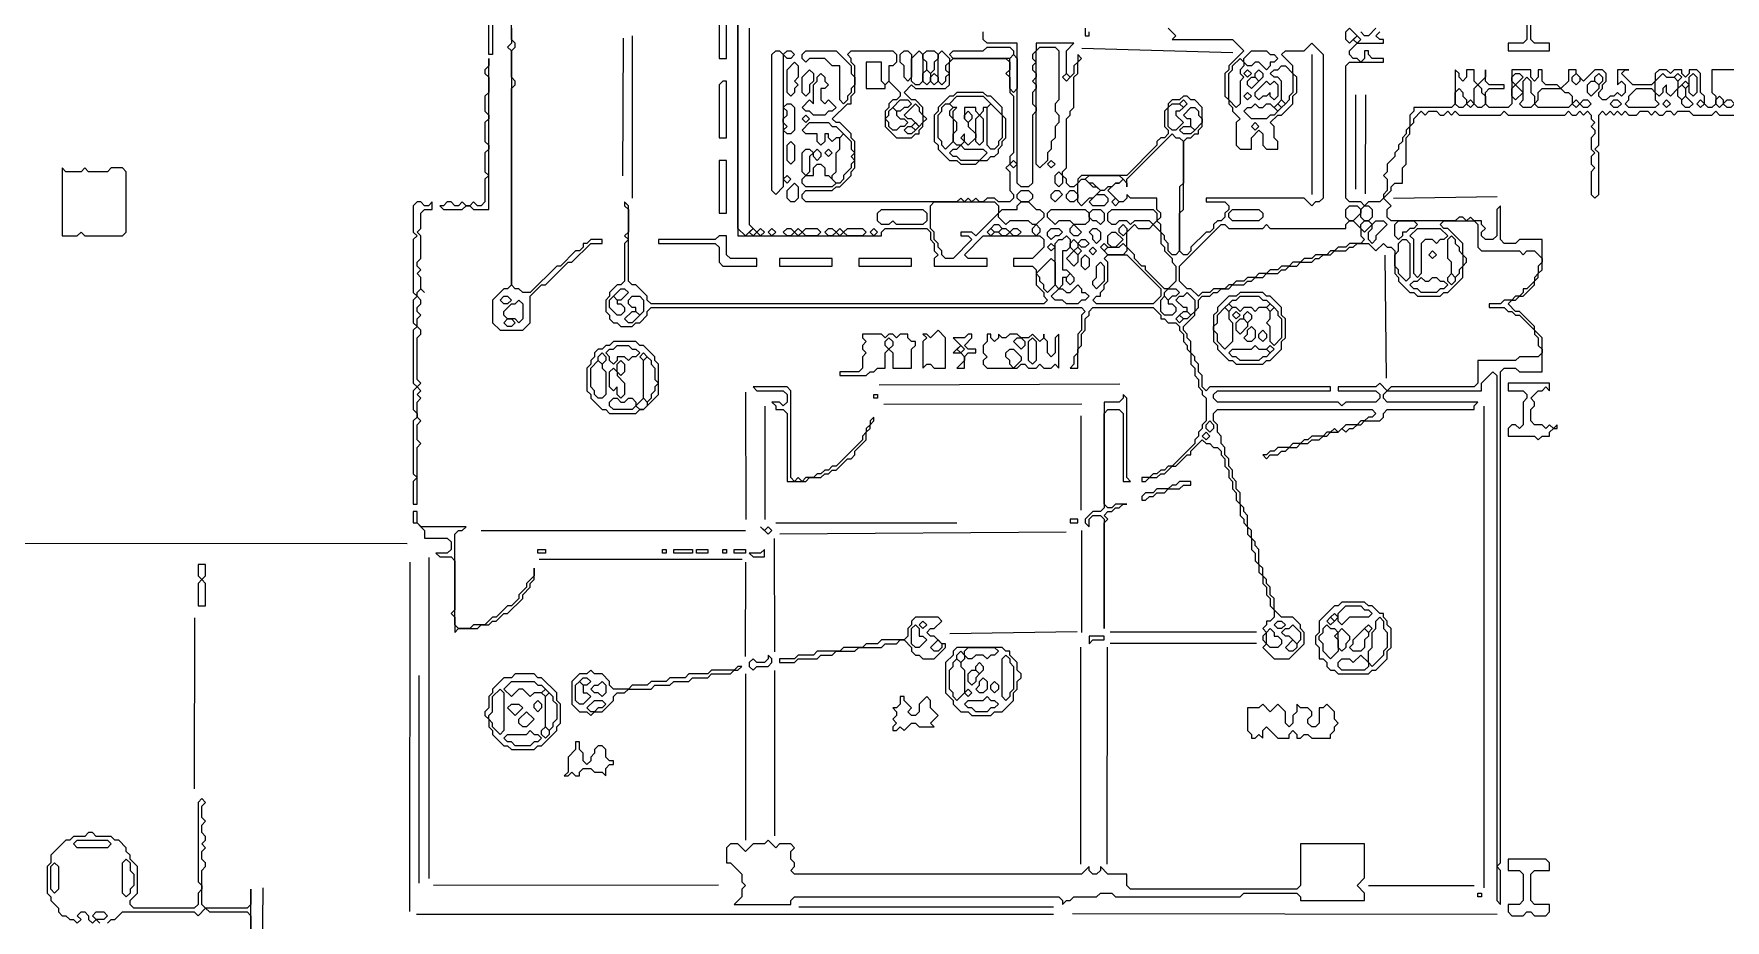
# Model space of a CAD drawing. Extents: x 10 to 1972, y 10 to 1392.
# Drawn here: x 1085.5 to 1533.5, y 497.8 to 732.5 of the extents above; entities that cross this region are included whole.
import ezdxf

# ---------------------------------------------------------------- set-up
doc = ezdxf.new("R2010")
doc.units = 0
for name, color, linetype, lineweight in [('TEXT_FALLBACK_OUTLINE', 2, 'Continuous', 0), ('TRACE_CURVE', 6, 'Continuous', 0), ('TRACE_STRAIGHT', 5, 'Continuous', 0), ('TRACE_TEXT_SYMBOL', 6, 'Continuous', 0)]:
    doc.layers.add(name, color=color, linetype=linetype, lineweight=lineweight)

msp = doc.modelspace()

# ---------------------------------------------------------------- linework, layer by layer
at = {"layer": 'TEXT_FALLBACK_OUTLINE', "color": 2}
for points in [[(1476, 741), (1476, 740), (1477, 739), (1480, 739), (1481, 738), (1481, 731), (1480, 730), (1476, 730), (1476, 728), (1487, 728), (1487, 730), (1483, 730), (1482, 731), (1482, 738), (1483, 739), (1487, 739), (1487, 741)], [(1305, 653), (1305, 652), (1306, 651), (1305, 650), (1305, 649), (1306, 648), (1305, 647), (1305, 644), (1304, 643), (1299, 643), (1299, 642), (1306, 642), (1307, 643), (1308, 643), (1309, 644), (1311, 644), (1311, 648), (1312, 649), (1313, 648), (1313, 644), (1318, 644), (1318, 649), (1319, 650), (1319, 651), (1318, 651), (1317, 652), (1317, 653), (1315, 653), (1314, 652), (1313, 653), (1312, 653), (1311, 652), (1310, 653)], [(1311, 651), (1312, 652), (1313, 651), (1313, 650), (1312, 649), (1311, 650)], [(1325, 654), (1323, 652), (1322, 653), (1321, 653), (1322, 652), (1321, 651), (1321, 644), (1322, 645), (1323, 645), (1324, 644), (1327, 644), (1327, 652)], [(1333, 653), (1332, 652), (1329, 652), (1331, 650), (1329, 648), (1331, 648), (1332, 647), (1332, 646), (1330, 644), (1332, 644), (1332, 647), (1333, 648), (1335, 648), (1335, 649), (1333, 649), (1332, 650), (1334, 652), (1334, 653)], [(1330, 649), (1331, 650), (1332, 649), (1331, 648)], [(1338, 653), (1338, 651), (1337, 650), (1337, 648), (1338, 647), (1337, 646), (1337, 645), (1338, 644), (1346, 644), (1347, 645), (1348, 645), (1349, 644), (1351, 644), (1352, 645), (1353, 644), (1355, 644), (1356, 645), (1357, 644), (1357, 653), (1356, 652), (1356, 648), (1355, 647), (1354, 648), (1354, 651), (1353, 652), (1353, 653), (1353, 652), (1352, 651), (1350, 653), (1349, 652), (1347, 652), (1346, 653), (1344, 653), (1343, 652), (1342, 652), (1341, 653), (1341, 652), (1340, 651), (1339, 652), (1339, 653)], [(1345, 651), (1346, 652), (1347, 652), (1348, 651), (1348, 650), (1347, 649)], [(1349, 651), (1350, 652), (1351, 651), (1351, 646), (1350, 645), (1349, 646)], [(1343, 648), (1344, 649), (1345, 649), (1347, 647), (1347, 646), (1345, 644), (1344, 645), (1344, 646), (1343, 647)], [(1308, 637), (1309, 637), (1309, 636), (1308, 636)], [(1229, 545), (1229, 543), (1227, 541), (1227, 537), (1226, 536), (1227, 536), (1228, 537), (1229, 536), (1230, 536), (1230, 537), (1231, 538), (1233, 538), (1234, 537), (1236, 537), (1237, 536), (1237, 538), (1238, 539), (1239, 539), (1239, 540), (1238, 540), (1237, 541), (1237, 543), (1236, 544), (1235, 544), (1234, 543), (1234, 542), (1233, 541), (1233, 540), (1232, 539), (1231, 540), (1231, 542), (1230, 543), (1230, 545)]]:
    msp.add_lwpolyline(points, close=True, dxfattribs=at)
at = {"layer": 'TRACE_CURVE', "color": 6}
for points in [[(1275, 734), (1275, 682), (1276, 681), (1274, 679), (1272, 681), (1272, 744), (1272, 679), (1310, 679), (1310, 680), (1311, 681), (1322, 681), (1323, 680), (1323, 678), (1324, 677), (1324, 675), (1325, 674), (1324, 673), (1324, 671), (1338, 671), (1338, 673), (1333, 673), (1332, 674), (1337, 679), (1352, 679), (1353, 678), (1353, 676), (1350, 673), (1345, 673), (1345, 671), (1350, 671), (1351, 670), (1351, 666), (1353, 664), (1353, 663), (1354, 662), (1353, 661), (1249, 661), (1248, 662), (1248, 663), (1245, 666), (1244, 666), (1243, 667), (1243, 687), (1242, 688), (1242, 687), (1243, 686), (1243, 680), (1242, 679), (1243, 678), (1242, 677), (1242, 667), (1241, 666), (1240, 666), (1238, 664), (1238, 663), (1237, 662), (1237, 659), (1238, 658), (1238, 657), (1239, 656), (1240, 656), (1241, 655), (1244, 655), (1245, 656)], [(1212, 734), (1212, 730), (1211, 729), (1212, 728), (1212, 666), (1211, 665), (1210, 665), (1207, 662), (1207, 656), (1209, 654), (1215, 654), (1217, 656), (1217, 663), (1220, 666), (1221, 666), (1227, 672), (1228, 672), (1233, 677), (1236, 677), (1236, 678), (1233, 678), (1232, 677), (1231, 677), (1231, 676), (1230, 675), (1229, 675), (1225, 671), (1224, 671), (1217, 664), (1215, 664), (1214, 665), (1213, 665), (1212, 666), (1212, 718), (1213, 719), (1213, 720), (1212, 721), (1212, 728), (1213, 729), (1213, 730), (1212, 731), (1212, 735)], [(1351, 719), (1351, 718), (1350, 717), (1350, 714), (1351, 713), (1351, 712), (1350, 711), (1350, 693), (1349, 692), (1347, 692), (1346, 693), (1346, 730), (1338, 730), (1337, 731), (1337, 733)], [(1364, 734), (1364, 732), (1365, 732), (1365, 733)], [(1386, 734), (1388, 732)], [(1388, 732), (1387, 731), (1403, 731), (1406, 728), (1402, 724), (1402, 723), (1401, 722), (1401, 716), (1402, 715), (1402, 714), (1403, 713), (1403, 712), (1405, 710), (1404, 709), (1404, 703), (1405, 702), (1408, 702), (1408, 705), (1410, 707), (1411, 706), (1411, 703), (1412, 702), (1415, 702), (1415, 704), (1414, 705), (1414, 708), (1413, 709), (1415, 711), (1416, 711), (1419, 714), (1419, 716), (1420, 717), (1420, 721), (1419, 722), (1419, 724), (1416, 727), (1417, 728), (1422, 728), (1424, 730), (1427, 727), (1427, 689), (1426, 688), (1425, 688), (1424, 687), (1422, 689), (1396, 689), (1396, 688), (1401, 688), (1402, 687), (1402, 686), (1401, 685), (1401, 684), (1400, 683), (1399, 683), (1398, 682), (1398, 681), (1397, 680), (1396, 680), (1392, 676), (1392, 675), (1391, 674), (1390, 674), (1389, 675), (1389, 685)], [(1476, 713), (1471, 713), (1470, 714), (1470, 717), (1471, 718), (1475, 718), (1475, 719), (1471, 719), (1470, 720), (1470, 723), (1470, 721), (1468, 719), (1467, 720), (1467, 723), (1465, 723), (1465, 721), (1464, 720), (1463, 721), (1463, 722), (1462, 723), (1462, 714), (1461, 713), (1451, 713), (1451, 712), (1450, 711), (1450, 708), (1449, 707), (1449, 706), (1448, 705), (1448, 704), (1447, 703), (1447, 702), (1446, 701), (1446, 700), (1444, 698), (1444, 696), (1443, 695), (1444, 694), (1444, 691), (1443, 690), (1443, 689), (1442, 688), (1439, 688), (1438, 687), (1437, 688), (1434, 688), (1433, 689), (1433, 724), (1434, 725), (1443, 725), (1443, 726), (1440, 726), (1439, 727), (1439, 728), (1438, 728), (1438, 726), (1437, 725), (1436, 726), (1435, 726), (1434, 727), (1434, 728), (1436, 730), (1443, 730), (1443, 731)], [(1441, 734), (1439, 732), (1438, 732), (1437, 733)], [(1443, 731), (1442, 731), (1441, 732), (1442, 733)], [(1336, 688), (1335, 689), (1334, 688), (1333, 689), (1332, 688), (1331, 689), (1330, 688), (1290, 688), (1289, 689), (1289, 690), (1290, 691), (1297, 691), (1298, 692), (1299, 692), (1302, 695), (1302, 696), (1303, 697), (1303, 704), (1302, 705), (1302, 706), (1299, 709), (1298, 709), (1297, 710), (1301, 714), (1302, 714), (1302, 716), (1303, 717), (1303, 724), (1302, 725), (1302, 726), (1301, 727)], [(1301, 727), (1302, 728), (1313, 728), (1314, 727), (1314, 725), (1313, 724), (1312, 724), (1312, 720), (1311, 719), (1310, 720), (1310, 725), (1306, 725), (1306, 718), (1311, 718), (1311, 719), (1312, 720), (1315, 717), (1315, 716), (1314, 715), (1313, 715), (1312, 714), (1312, 713), (1311, 712), (1311, 708), (1314, 705), (1318, 705), (1319, 706), (1320, 706), (1320, 707), (1321, 708), (1321, 709), (1322, 710), (1321, 711), (1321, 713), (1319, 715), (1318, 715), (1316, 717), (1318, 719), (1319, 718), (1327, 718), (1328, 719), (1328, 725), (1329, 726), (1343, 726), (1344, 725), (1344, 723), (1343, 722), (1344, 721), (1344, 717), (1345, 716), (1345, 701), (1344, 700), (1344, 698), (1343, 697), (1344, 696), (1344, 691), (1345, 690), (1345, 689), (1344, 688), (1341, 688), (1340, 689), (1338, 689), (1337, 688), (1336, 688)], [(1389, 685), (1390, 686), (1390, 704), (1391, 705), (1392, 705), (1393, 706), (1394, 706), (1394, 707), (1395, 708), (1395, 713), (1393, 715), (1392, 715), (1391, 716), (1390, 716), (1389, 715), (1387, 715), (1386, 714), (1386, 713), (1385, 712), (1385, 708), (1386, 707), (1386, 706), (1385, 705), (1384, 705), (1383, 704), (1383, 703), (1375, 695), (1363, 695), (1362, 694), (1362, 693), (1361, 692), (1360, 692), (1359, 693), (1359, 694), (1358, 695), (1358, 696), (1359, 697), (1359, 710), (1360, 711), (1360, 712), (1361, 713), (1361, 721), (1362, 722), (1362, 725), (1363, 726), (1362, 727), (1362, 725), (1361, 724), (1361, 722), (1360, 721), (1359, 722), (1359, 728), (1361, 730), (1351, 730), (1351, 728), (1350, 727), (1350, 726), (1351, 725), (1350, 724), (1350, 723), (1351, 722), (1351, 721), (1350, 720), (1351, 719)], [(1530, 723), (1530, 717), (1531, 716), (1531, 714), (1530, 713), (1529, 713), (1528, 714), (1528, 716), (1527, 717), (1527, 722), (1526, 723), (1524, 723), (1524, 722), (1523, 721), (1522, 722), (1522, 723), (1520, 723), (1519, 722), (1518, 723), (1516, 723), (1515, 722), (1515, 720), (1514, 719), (1509, 719), (1506, 722), (1507, 723), (1508, 723), (1505, 723), (1505, 719), (1506, 720), (1507, 719), (1507, 717), (1506, 716), (1505, 717), (1504, 716), (1503, 716), (1502, 715), (1501, 715), (1500, 716), (1500, 717), (1501, 718), (1501, 719), (1502, 720), (1502, 722), (1501, 723), (1499, 723), (1496, 720), (1494, 722), (1494, 723), (1492, 723), (1492, 720), (1490, 718), (1489, 719), (1486, 719), (1485, 720), (1485, 723), (1484, 723), (1484, 721), (1483, 720), (1482, 721), (1482, 723), (1477, 723), (1477, 714), (1476, 713)], [(1538, 723), (1530, 723)], [(1470, 678), (1469, 679), (1469, 680), (1470, 681), (1469, 682), (1469, 683), (1467, 683), (1466, 684), (1465, 683), (1464, 684), (1463, 684), (1462, 683), (1445, 683), (1444, 684), (1444, 686), (1445, 687), (1443, 689), (1445, 691), (1445, 692), (1446, 693), (1448, 693), (1448, 697), (1449, 698), (1449, 705), (1450, 706), (1450, 708), (1451, 709), (1451, 710), (1453, 712), (1454, 711), (1455, 712), (1457, 712), (1458, 711), (1459, 711), (1460, 712), (1461, 711), (1462, 712), (1463, 711), (1474, 711), (1475, 712), (1476, 711), (1491, 711), (1492, 712), (1493, 711), (1494, 711), (1495, 712), (1496, 711), (1497, 712), (1498, 711), (1498, 710), (1499, 709), (1498, 708), (1499, 707), (1499, 706), (1498, 705), (1498, 702), (1499, 701), (1498, 700), (1498, 698), (1499, 697), (1498, 696), (1498, 690), (1499, 689), (1500, 690)], [(1500, 690), (1500, 701), (1499, 702), (1500, 703), (1500, 711), (1501, 712), (1502, 711), (1503, 712), (1504, 711), (1505, 712), (1506, 711), (1507, 712), (1508, 711), (1510, 711), (1511, 712), (1513, 712), (1514, 711), (1515, 712), (1516, 711), (1517, 711), (1518, 712), (1519, 712), (1520, 711), (1521, 712), (1524, 712), (1525, 711), (1530, 711), (1531, 712), (1532, 711), (1542, 711)], [(1187, 688), (1186, 687), (1186, 680), (1187, 679), (1186, 678), (1186, 664), (1187, 663), (1186, 662), (1186, 656), (1187, 655), (1186, 654), (1186, 640), (1187, 639), (1186, 638), (1186, 633), (1187, 632), (1187, 631), (1186, 630), (1186, 616), (1187, 615), (1186, 614), (1186, 608), (1187, 608), (1187, 623), (1188, 624), (1187, 625), (1187, 629), (1188, 630), (1187, 631), (1187, 635), (1188, 636), (1187, 637), (1188, 638), (1187, 639), (1188, 640), (1187, 641), (1187, 652), (1188, 653), (1188, 654), (1187, 655), (1187, 657), (1188, 658), (1187, 659), (1187, 660), (1188, 661), (1188, 662), (1187, 663), (1187, 664), (1188, 665), (1189, 664), (1188, 665), (1188, 668), (1187, 669), (1188, 670), (1187, 671), (1187, 672), (1188, 673), (1188, 679), (1187, 680), (1188, 681), (1188, 685), (1189, 686), (1191, 686), (1191, 688)], [(1191, 688), (1190, 687), (1189, 687), (1188, 688), (1187, 688)], [(1423, 624), (1424, 625), (1426, 625), (1427, 626), (1428, 626), (1429, 627), (1431, 627), (1432, 628), (1433, 627), (1434, 628), (1435, 628), (1436, 629), (1437, 629), (1438, 630), (1442, 630), (1443, 631), (1443, 632), (1444, 633), (1467, 633), (1467, 634), (1468, 635), (1444, 635), (1443, 636), (1443, 637), (1444, 638), (1469, 638), (1469, 640), (1472, 643), (1473, 642), (1473, 503), (1474, 502), (1474, 511), (1473, 512), (1474, 513), (1474, 643), (1475, 644), (1478, 644), (1479, 643), (1485, 643), (1485, 652), (1483, 654), (1483, 655), (1479, 659), (1478, 659), (1476, 661), (1477, 662), (1478, 662), (1479, 663), (1480, 663), (1483, 666), (1483, 667), (1484, 668), (1484, 669), (1485, 670), (1485, 678), (1479, 678), (1478, 677), (1475, 677), (1474, 678), (1474, 687), (1473, 686), (1473, 679), (1472, 678), (1470, 678)], [(1458, 682), (1459, 683), (1467, 683), (1468, 682), (1468, 676), (1469, 675), (1479, 675), (1480, 674), (1481, 675), (1483, 675), (1485, 673), (1485, 672), (1484, 671), (1484, 669), (1483, 668), (1483, 667), (1481, 665), (1480, 665), (1480, 664), (1479, 663), (1478, 663), (1477, 662), (1475, 662), (1474, 661), (1471, 661), (1471, 660), (1475, 660), (1476, 659), (1477, 659), (1478, 658), (1479, 658), (1483, 654), (1483, 653), (1484, 652), (1484, 650), (1485, 649), (1485, 648), (1484, 647), (1479, 647), (1478, 646), (1468, 646), (1468, 640), (1467, 639), (1445, 639), (1444, 638), (1442, 640), (1441, 639), (1431, 639), (1431, 638), (1441, 638), (1442, 637), (1442, 636), (1441, 635), (1433, 635), (1432, 634), (1431, 635), (1399, 635), (1398, 636), (1398, 637), (1399, 638), (1429, 638), (1429, 639), (1397, 639), (1396, 638)], [(1465, 672), (1465, 673), (1464, 674), (1464, 677), (1460, 681), (1459, 681), (1458, 682)], [(1396, 638), (1395, 639), (1395, 642), (1394, 643), (1394, 645), (1393, 646), (1393, 647), (1392, 648), (1392, 651), (1391, 652), (1391, 653), (1390, 654), (1390, 655), (1393, 658), (1393, 659), (1394, 660), (1394, 662), (1395, 663), (1397, 663), (1398, 664), (1399, 664), (1400, 665), (1402, 665), (1403, 666), (1406, 666), (1407, 667), (1408, 667), (1409, 668), (1411, 668), (1412, 669), (1415, 669), (1416, 670), (1417, 670), (1418, 671), (1420, 671), (1421, 672), (1424, 672), (1425, 673), (1426, 673), (1427, 674), (1429, 674), (1430, 675), (1433, 675), (1434, 676), (1435, 676), (1436, 677), (1439, 677), (1441, 675), (1443, 677), (1444, 676), (1445, 676), (1446, 675), (1446, 669), (1447, 668), (1447, 667), (1450, 664), (1451, 664), (1452, 663), (1458, 663), (1459, 664), (1460, 664), (1464, 668), (1464, 671), (1465, 672)], [(1245, 656), (1246, 656), (1248, 658), (1248, 659), (1249, 660), (1363, 660), (1364, 659), (1363, 658), (1363, 654), (1362, 653), (1362, 648), (1361, 647), (1361, 645), (1360, 644), (1362, 644), (1362, 649), (1363, 650), (1363, 653), (1364, 654), (1364, 657), (1365, 658), (1365, 659), (1366, 660), (1382, 660), (1384, 658), (1384, 657), (1385, 657), (1386, 656), (1388, 656), (1389, 655), (1389, 654), (1390, 653), (1390, 651), (1391, 650), (1391, 649), (1392, 648), (1392, 645), (1393, 644), (1393, 642), (1394, 641), (1394, 639), (1395, 638), (1395, 637), (1396, 636), (1396, 630), (1395, 629), (1395, 628), (1394, 627), (1394, 626), (1393, 625), (1393, 624), (1387, 618), (1386, 618), (1385, 617), (1384, 617), (1383, 616), (1382, 616), (1381, 615), (1379, 615), (1379, 614), (1380, 614), (1381, 615), (1383, 615), (1384, 616)], [(1412, 587), (1412, 588), (1411, 589), (1411, 591), (1410, 592), (1410, 596), (1409, 597), (1409, 598), (1408, 599), (1408, 601), (1407, 602), (1407, 605), (1406, 606), (1406, 607), (1405, 608), (1405, 611), (1404, 612), (1404, 614), (1403, 615), (1403, 617), (1402, 618), (1402, 620), (1401, 621), (1401, 623), (1400, 624), (1400, 626), (1399, 627), (1399, 629), (1398, 630), (1398, 632), (1399, 633), (1440, 633), (1441, 632), (1440, 631), (1439, 631), (1438, 630), (1437, 630), (1436, 629), (1433, 629), (1431, 627), (1430, 628), (1429, 627), (1428, 627), (1427, 626), (1424, 626), (1423, 625), (1422, 625), (1421, 624), (1419, 624), (1418, 623), (1415, 623), (1414, 622), (1413, 622), (1412, 621), (1411, 621), (1412, 620), (1413, 621), (1415, 621), (1416, 622), (1417, 622), (1418, 623), (1420, 623), (1421, 624), (1423, 624)], [(1384, 616), (1385, 616), (1387, 618), (1388, 618), (1391, 621), (1392, 621), (1392, 622), (1395, 625), (1396, 624), (1397, 624), (1398, 623), (1399, 623), (1400, 622), (1400, 621), (1401, 620), (1401, 618), (1402, 617), (1402, 615), (1403, 614), (1403, 612), (1404, 611), (1404, 609), (1405, 608), (1405, 605), (1406, 604), (1406, 603), (1407, 602), (1407, 600), (1408, 599), (1408, 596), (1409, 595), (1409, 593), (1410, 592), (1410, 590), (1411, 589), (1411, 587), (1412, 586), (1412, 584), (1413, 583), (1413, 581), (1414, 580), (1414, 578), (1413, 577), (1412, 577), (1412, 576), (1411, 575), (1412, 574), (1411, 573), (1411, 572), (1412, 571), (1411, 570), (1414, 567), (1418, 567), (1422, 571), (1422, 574), (1421, 575), (1421, 576), (1419, 578), (1416, 578), (1414, 580), (1414, 583), (1413, 584), (1413, 586), (1412, 587)]]:
    msp.add_lwpolyline(points, dxfattribs=at)
for points in [[(1433, 733), (1434, 734), (1436, 732), (1434, 730), (1433, 731)], [(1435, 731), (1436, 732), (1437, 731), (1436, 730)], [(1281, 727), (1282, 728), (1283, 728), (1284, 727), (1284, 692), (1282, 690), (1281, 691)], [(1284, 727), (1285, 728), (1286, 728), (1287, 727), (1286, 726), (1285, 726)], [(1289, 727), (1290, 728), (1298, 728), (1302, 724), (1302, 722), (1303, 721), (1303, 719), (1302, 718), (1302, 717), (1301, 716), (1301, 715), (1300, 714), (1299, 715), (1299, 724), (1297, 724), (1295, 726), (1291, 726), (1290, 725), (1289, 726)], [(1315, 727), (1316, 728), (1317, 728), (1318, 727), (1318, 721), (1317, 720), (1316, 721), (1316, 724), (1315, 725)], [(1320, 728), (1321, 727), (1321, 720), (1320, 719), (1319, 719), (1318, 720), (1318, 726)], [(1321, 727), (1322, 728), (1324, 728), (1325, 727), (1325, 726), (1324, 725), (1324, 723), (1323, 722), (1322, 723), (1322, 725), (1321, 726)], [(1325, 727), (1326, 728), (1328, 726), (1328, 725), (1327, 724), (1327, 723), (1328, 722), (1327, 721), (1327, 720), (1326, 719), (1325, 720)], [(1337, 728), (1338, 729), (1344, 729), (1345, 728), (1345, 727), (1344, 726), (1329, 726), (1328, 727), (1329, 728)], [(1344, 726), (1345, 727), (1346, 726), (1346, 718), (1345, 717), (1344, 718)], [(1351, 728), (1352, 729), (1356, 729), (1357, 728), (1357, 715), (1356, 714), (1356, 712), (1357, 711), (1357, 709), (1356, 708), (1356, 705), (1355, 704), (1355, 702), (1354, 701), (1354, 699), (1352, 697), (1351, 698)], [(1405, 726), (1406, 725), (1406, 724), (1405, 723), (1405, 722), (1406, 721), (1405, 720), (1405, 714), (1404, 713), (1402, 715), (1402, 722), (1403, 723), (1403, 724)], [(1408, 728), (1412, 728), (1413, 727), (1414, 727), (1415, 726), (1414, 725), (1413, 725), (1413, 724), (1412, 723), (1410, 725), (1409, 725), (1408, 724), (1407, 724), (1406, 725), (1406, 726)], [(1287, 725), (1288, 724), (1288, 721), (1287, 720), (1288, 719), (1287, 718), (1287, 717), (1286, 716), (1285, 717), (1285, 723)], [(1291, 723), (1292, 722), (1292, 720), (1291, 719), (1291, 717), (1290, 716), (1289, 717), (1289, 721)], [(1293, 721), (1294, 722), (1295, 721), (1295, 720), (1296, 719), (1295, 718), (1294, 718), (1294, 715), (1295, 714), (1296, 715), (1298, 713), (1297, 712), (1296, 712), (1295, 711), (1292, 711), (1291, 712), (1290, 712), (1289, 713), (1291, 715), (1292, 714), (1292, 719), (1293, 720)], [(1321, 722), (1322, 723), (1323, 722), (1323, 720), (1322, 719), (1321, 720)], [(1323, 721), (1324, 722), (1325, 721), (1325, 720), (1324, 719), (1323, 720)], [(1358, 721), (1359, 722), (1360, 721), (1359, 720)], [(1406, 722), (1407, 723), (1408, 722), (1407, 721)], [(1409, 722), (1410, 723), (1411, 722), (1411, 721), (1410, 720), (1409, 721)], [(1415, 723), (1416, 724), (1417, 724), (1419, 722), (1419, 717), (1418, 716), (1418, 715), (1417, 714), (1416, 715), (1416, 720), (1415, 721), (1414, 721), (1413, 722), (1414, 723)], [(1477, 721), (1478, 722), (1479, 722), (1480, 721), (1478, 719), (1477, 720)], [(1493, 721), (1494, 722), (1495, 721), (1495, 720), (1494, 719), (1493, 720)], [(1499, 721), (1500, 722), (1501, 721), (1501, 720), (1500, 719), (1499, 720)], [(1517, 722), (1518, 721), (1520, 721), (1521, 720), (1521, 718), (1519, 716), (1518, 717), (1518, 719), (1517, 718), (1517, 717), (1516, 716), (1515, 717), (1515, 720)], [(1520, 721), (1521, 722), (1522, 721), (1521, 720)], [(1524, 721), (1525, 722), (1526, 721), (1526, 717), (1525, 716), (1524, 717)], [(1406, 716), (1407, 717), (1408, 716), (1407, 715)], [(1407, 720), (1408, 721), (1409, 721), (1410, 720), (1408, 718), (1407, 719)], [(1412, 720), (1413, 719), (1414, 720), (1415, 719), (1415, 716), (1414, 715), (1413, 716), (1413, 717), (1412, 716), (1411, 716), (1410, 715), (1409, 716), (1409, 717)], [(1462, 717), (1463, 718), (1464, 717), (1464, 716), (1465, 715), (1465, 714), (1464, 713), (1463, 713), (1462, 714)], [(1467, 718), (1468, 719), (1469, 718), (1469, 717), (1470, 716), (1470, 714), (1469, 713), (1468, 713), (1467, 714)], [(1477, 718), (1478, 719), (1480, 717), (1478, 715), (1477, 716)], [(1480, 720), (1481, 721), (1482, 720), (1482, 717), (1483, 716), (1483, 714), (1482, 713), (1480, 713), (1479, 714), (1480, 715)], [(1484, 717), (1485, 718), (1490, 718), (1491, 717), (1492, 717), (1493, 716), (1493, 714), (1492, 713), (1484, 713), (1483, 714), (1484, 715)], [(1497, 719), (1498, 720), (1499, 720), (1500, 719), (1500, 718), (1498, 716), (1497, 717)], [(1510, 718), (1514, 718), (1515, 717), (1515, 715), (1516, 714), (1515, 713), (1508, 713), (1507, 714), (1508, 715), (1508, 716)], [(1521, 718), (1522, 719), (1523, 718), (1523, 716), (1522, 715), (1521, 716)], [(1522, 719), (1523, 720), (1524, 719), (1523, 718)], [(1284, 713), (1285, 714), (1286, 714), (1287, 713), (1287, 707), (1286, 706), (1285, 706), (1284, 707), (1285, 708), (1284, 709), (1284, 710), (1285, 711), (1285, 712)], [(1312, 712), (1313, 713), (1314, 712), (1314, 711), (1315, 710), (1316, 710), (1317, 709), (1316, 708), (1315, 708), (1314, 707), (1313, 707), (1312, 708), (1312, 709), (1311, 710), (1312, 711)], [(1315, 715), (1317, 715), (1318, 714), (1317, 713), (1316, 713), (1315, 712), (1314, 712), (1313, 713)], [(1319, 714), (1320, 713), (1320, 712), (1321, 711), (1321, 709), (1320, 708), (1318, 710), (1317, 710), (1316, 711)], [(1386, 713), (1387, 714), (1389, 714), (1390, 713), (1389, 712), (1388, 712), (1388, 711), (1390, 709), (1388, 707), (1387, 707), (1386, 708)], [(1389, 714), (1390, 715), (1391, 714), (1390, 713)], [(1392, 713), (1393, 713), (1394, 712), (1394, 711), (1395, 710), (1395, 709), (1393, 707), (1392, 708), (1392, 710), (1391, 710), (1390, 711)], [(1408, 713), (1409, 714), (1410, 713), (1411, 713), (1412, 714), (1413, 714), (1415, 712), (1414, 711), (1413, 711), (1412, 710), (1408, 710), (1406, 712), (1407, 713)], [(1414, 713), (1415, 714), (1416, 713), (1415, 712)], [(1415, 714), (1416, 715), (1417, 714), (1416, 713)], [(1465, 714), (1466, 715), (1467, 714), (1466, 713)], [(1493, 714), (1494, 715), (1495, 714), (1494, 713)], [(1495, 714), (1496, 715), (1497, 715), (1498, 714), (1497, 713), (1496, 713)], [(1503, 714), (1504, 715), (1505, 715), (1506, 714), (1505, 713), (1504, 713)], [(1517, 714), (1518, 715), (1519, 714), (1518, 713)], [(1522, 715), (1523, 716), (1525, 714), (1524, 713), (1523, 713), (1522, 714)], [(1526, 714), (1527, 715), (1528, 714), (1527, 713)], [(1531, 715), (1532, 716), (1533, 715), (1533, 714), (1532, 713), (1531, 714)], [(1533, 714), (1534, 715), (1535, 715), (1536, 714), (1535, 713), (1534, 713)], [(1289, 710), (1290, 711), (1291, 710), (1290, 709)], [(1291, 709), (1296, 709), (1297, 708), (1298, 708), (1300, 706), (1299, 705), (1298, 705), (1297, 704), (1296, 705), (1296, 706), (1295, 706), (1295, 704), (1294, 703), (1293, 704), (1293, 706), (1290, 706), (1289, 707)], [(1316, 707), (1317, 708), (1318, 708), (1319, 707), (1318, 706), (1317, 706)], [(1318, 708), (1319, 709), (1320, 708), (1319, 707)], [(1389, 707), (1390, 708), (1392, 708), (1393, 707), (1392, 706), (1390, 706)], [(1408, 708), (1409, 709), (1410, 708), (1409, 707)], [(1285, 703), (1286, 704), (1287, 703), (1287, 699), (1286, 698), (1285, 699)], [(1299, 705), (1300, 706), (1302, 704), (1302, 702), (1303, 701), (1302, 700), (1303, 699), (1302, 698), (1302, 697), (1300, 695), (1300, 694), (1299, 693), (1298, 693), (1297, 694), (1297, 695), (1298, 696), (1298, 701), (1299, 702)], [(1387, 706), (1388, 705), (1389, 705), (1390, 704), (1390, 693), (1389, 692), (1389, 675), (1388, 674), (1387, 674), (1386, 675), (1386, 677), (1385, 678), (1385, 679), (1384, 680), (1384, 682), (1383, 683), (1384, 684), (1384, 685), (1383, 686), (1383, 689), (1376, 689), (1375, 690), (1375, 689), (1374, 688), (1373, 688), (1370, 691), (1372, 693), (1373, 693), (1374, 694), (1375, 693), (1375, 692), (1375, 694)], [(1289, 701), (1290, 702), (1291, 702), (1292, 701), (1291, 700), (1291, 696), (1290, 695), (1289, 696)], [(1292, 701), (1293, 702), (1294, 701), (1294, 700), (1293, 699), (1292, 700)], [(1295, 701), (1296, 702), (1297, 701), (1296, 700)], [(1344, 698), (1345, 699), (1346, 698), (1345, 697)], [(1354, 698), (1355, 699), (1356, 698), (1355, 697)], [(1284, 694), (1285, 695), (1286, 694), (1285, 693)], [(1292, 697), (1293, 698), (1294, 698), (1295, 697), (1295, 695), (1296, 695), (1298, 693), (1297, 692), (1290, 692), (1289, 693), (1289, 694), (1290, 695), (1292, 695)], [(1356, 695), (1357, 696), (1358, 695), (1358, 693), (1357, 692), (1356, 693)], [(1364, 694), (1365, 695), (1373, 695), (1374, 694), (1373, 693), (1372, 693), (1371, 692), (1370, 692), (1369, 691), (1368, 691), (1366, 693), (1365, 693)], [(1287, 693), (1288, 692), (1288, 689), (1287, 688), (1286, 688), (1285, 689), (1285, 691)], [(1346, 690), (1347, 691), (1349, 691), (1350, 690), (1350, 689), (1349, 688), (1347, 688), (1346, 689)], [(1355, 690), (1356, 691), (1357, 691), (1358, 690), (1356, 688), (1355, 689)], [(1359, 690), (1360, 691), (1361, 691), (1362, 690), (1362, 689), (1361, 688), (1360, 688), (1359, 689)], [(1362, 693), (1363, 694), (1364, 694), (1366, 692), (1367, 692), (1368, 691), (1366, 689), (1365, 689), (1363, 687), (1362, 688)], [(1367, 690), (1369, 690), (1370, 689), (1370, 688), (1369, 687), (1366, 687), (1365, 688)], [(1309, 685), (1310, 686), (1321, 686), (1322, 685), (1322, 683), (1321, 682), (1314, 682), (1313, 683), (1312, 682), (1310, 682), (1309, 683)], [(1323, 687), (1324, 688), (1340, 688), (1341, 687), (1341, 685), (1335, 679), (1334, 680), (1331, 680), (1331, 679), (1333, 679), (1334, 678), (1329, 673), (1327, 673), (1326, 674), (1326, 675), (1325, 676), (1325, 677), (1324, 678), (1324, 680), (1323, 681)], [(1346, 687), (1347, 688), (1349, 688), (1351, 686), (1352, 686), (1353, 685), (1353, 684), (1351, 682), (1350, 682), (1349, 683), (1344, 683), (1343, 682), (1341, 684), (1341, 685), (1342, 686), (1346, 686)], [(1354, 685), (1355, 686), (1364, 686), (1365, 685), (1365, 683), (1364, 682), (1361, 682), (1360, 683), (1357, 683), (1356, 682), (1354, 684)], [(1365, 685), (1366, 686), (1368, 686), (1369, 685), (1369, 683), (1368, 682), (1367, 683), (1366, 683), (1365, 684)], [(1370, 685), (1371, 686), (1382, 686), (1383, 685), (1383, 683), (1382, 682), (1381, 683), (1377, 683), (1376, 682), (1375, 683), (1373, 683), (1372, 682), (1371, 682), (1370, 683)], [(1371, 688), (1372, 689), (1373, 688), (1372, 687)], [(1402, 685), (1403, 686), (1410, 686), (1411, 685), (1411, 684), (1410, 683), (1403, 683), (1402, 684)], [(1433, 686), (1434, 687), (1436, 687), (1437, 686), (1437, 685), (1435, 683), (1434, 683), (1433, 684)], [(1437, 686), (1438, 687), (1439, 687), (1440, 686), (1440, 684), (1439, 683), (1438, 683), (1437, 684)], [(1275, 680), (1276, 681), (1277, 680), (1276, 679)], [(1277, 680), (1278, 681), (1279, 680), (1278, 679)], [(1280, 680), (1281, 681), (1282, 680), (1281, 679)], [(1284, 680), (1285, 681), (1286, 681), (1287, 680), (1286, 679), (1285, 679)], [(1287, 680), (1288, 681), (1289, 680), (1288, 679)], [(1289, 680), (1290, 681), (1293, 681), (1294, 680), (1293, 679), (1290, 679)], [(1295, 680), (1296, 681), (1297, 681), (1298, 680), (1297, 679), (1296, 679)], [(1298, 680), (1299, 681), (1300, 680), (1299, 679)], [(1300, 680), (1301, 681), (1305, 681), (1306, 680), (1305, 679), (1301, 679)], [(1307, 680), (1308, 681), (1309, 680), (1308, 679)], [(1338, 680), (1339, 681), (1340, 680), (1339, 679)], [(1339, 681), (1340, 682), (1341, 682), (1342, 681), (1341, 680), (1340, 680)], [(1341, 680), (1342, 681), (1343, 681), (1344, 680), (1343, 679), (1342, 679)], [(1344, 680), (1345, 681), (1346, 681), (1347, 680), (1346, 679), (1345, 679)], [(1350, 681), (1351, 682), (1352, 681), (1352, 680), (1351, 679), (1350, 680)], [(1354, 680), (1355, 681), (1357, 681), (1358, 680), (1357, 679), (1356, 679), (1355, 678), (1354, 679)], [(1360, 681), (1361, 682), (1363, 680), (1362, 679), (1361, 679), (1360, 680)], [(1365, 680), (1366, 681), (1367, 681), (1368, 680), (1368, 678), (1367, 677), (1366, 678), (1366, 679)], [(1373, 681), (1374, 682), (1375, 681), (1375, 680), (1374, 679), (1373, 680)], [(1377, 682), (1378, 681), (1381, 681), (1382, 682), (1384, 680), (1384, 677), (1385, 676), (1385, 675), (1387, 673), (1387, 672), (1388, 671), (1388, 667), (1386, 665), (1385, 665), (1380, 670), (1380, 671), (1379, 671), (1377, 673), (1377, 674), (1375, 676), (1375, 680)], [(1433, 682), (1434, 683), (1435, 683), (1437, 681), (1437, 679), (1438, 678), (1437, 677), (1434, 677), (1433, 676), (1431, 676), (1430, 675), (1429, 675), (1428, 674), (1425, 674), (1424, 673), (1422, 673), (1421, 672), (1419, 672), (1418, 671), (1416, 671), (1415, 670), (1413, 670), (1412, 669), (1410, 669), (1409, 668), (1407, 668), (1406, 667), (1404, 667), (1403, 666), (1402, 666), (1401, 665), (1398, 665), (1397, 664), (1395, 664), (1394, 663), (1392, 665), (1391, 665), (1389, 667), (1389, 671), (1400, 682), (1401, 682), (1402, 681), (1411, 681), (1412, 682), (1413, 681), (1433, 681)], [(1437, 682), (1438, 683), (1439, 683), (1440, 682), (1438, 680), (1437, 681)], [(1440, 682), (1441, 683), (1443, 683), (1444, 682), (1441, 679), (1441, 678), (1440, 677), (1439, 678), (1439, 680), (1440, 681)], [(1446, 682), (1447, 683), (1451, 683), (1452, 682), (1451, 681), (1450, 681), (1449, 680), (1448, 680), (1448, 679), (1447, 678), (1446, 679)], [(1452, 681), (1458, 681), (1460, 679), (1459, 678), (1458, 678), (1457, 677), (1456, 678), (1454, 678), (1453, 677), (1453, 669), (1452, 668), (1451, 669), (1451, 678), (1450, 679)], [(1354, 676), (1355, 677), (1356, 676), (1355, 675)], [(1358, 678), (1359, 679), (1360, 678), (1360, 676), (1359, 675), (1358, 675), (1358, 670), (1359, 670), (1360, 669), (1359, 668), (1358, 668), (1358, 666), (1357, 665), (1356, 666), (1356, 677), (1357, 678)], [(1360, 677), (1361, 678), (1362, 677), (1362, 676), (1361, 675), (1360, 676)], [(1362, 677), (1363, 678), (1364, 678), (1365, 677), (1364, 676), (1363, 676)], [(1368, 676), (1369, 677), (1370, 676), (1369, 675)], [(1373, 676), (1374, 677), (1375, 676), (1375, 675), (1374, 674), (1370, 674), (1369, 675), (1370, 676)], [(1370, 679), (1371, 680), (1372, 680), (1374, 678), (1372, 676), (1371, 676), (1370, 677)], [(1447, 677), (1448, 678), (1449, 678), (1450, 677), (1450, 668), (1449, 667), (1447, 669), (1447, 670), (1446, 671), (1446, 674), (1447, 675)], [(1460, 678), (1461, 679), (1462, 678), (1462, 677), (1463, 676), (1463, 675), (1464, 674), (1464, 671), (1463, 670), (1463, 669), (1462, 668), (1461, 669), (1461, 672), (1460, 673)], [(1355, 673), (1356, 672), (1356, 666), (1354, 664), (1353, 665), (1353, 666), (1352, 667), (1352, 668), (1351, 669)], [(1361, 675), (1362, 674), (1362, 672), (1361, 671), (1359, 673)], [(1361, 675), (1362, 676), (1363, 675), (1362, 674)], [(1363, 673), (1364, 674), (1365, 673), (1365, 671), (1364, 670), (1363, 671)], [(1365, 675), (1366, 676), (1367, 675), (1366, 674)], [(1369, 673), (1370, 674), (1375, 674), (1384, 665), (1384, 663), (1382, 661), (1367, 661), (1366, 662), (1367, 663), (1368, 663), (1368, 664), (1369, 665), (1369, 666), (1370, 667), (1370, 672)], [(1455, 674), (1456, 675), (1457, 674), (1456, 673)], [(1359, 668), (1360, 669), (1361, 668), (1361, 667), (1360, 666), (1359, 667)], [(1367, 671), (1368, 672), (1369, 671), (1369, 667), (1367, 665), (1366, 666), (1366, 667), (1367, 668)], [(1452, 667), (1453, 668), (1454, 667), (1455, 667), (1456, 668), (1457, 668), (1458, 667), (1459, 667), (1460, 666), (1459, 665), (1458, 665), (1457, 664), (1453, 664), (1452, 665), (1451, 665), (1450, 666), (1451, 667)], [(1460, 668), (1461, 669), (1462, 668), (1462, 667), (1461, 666), (1460, 667)], [(1241, 665), (1242, 665), (1243, 664), (1241, 662), (1240, 662), (1239, 663)], [(1362, 666), (1363, 665), (1363, 664), (1364, 664), (1365, 663), (1364, 662), (1363, 662), (1362, 661), (1359, 661), (1358, 662), (1356, 662), (1355, 663), (1357, 665), (1358, 665), (1359, 664), (1360, 664)], [(1385, 664), (1386, 665), (1388, 665), (1389, 664), (1388, 663), (1387, 663), (1386, 662), (1385, 663)], [(1390, 663), (1391, 664), (1393, 662), (1393, 659), (1392, 658), (1391, 659), (1391, 660), (1390, 660), (1388, 662), (1389, 663)], [(1209, 662), (1210, 663), (1211, 663), (1212, 662), (1211, 661), (1210, 661)], [(1213, 661), (1214, 662), (1215, 661), (1215, 657), (1214, 656), (1213, 657), (1211, 657), (1210, 658), (1210, 659), (1212, 661)], [(1238, 662), (1239, 663), (1240, 662), (1240, 661), (1241, 661), (1242, 660), (1242, 659), (1241, 658), (1240, 658), (1238, 660)], [(1244, 659), (1245, 659), (1246, 658), (1244, 656), (1243, 656), (1242, 657)], [(1243, 662), (1244, 663), (1246, 663), (1247, 662), (1247, 659), (1246, 658), (1245, 659), (1245, 660), (1244, 660), (1243, 661)], [(1384, 662), (1385, 663), (1386, 662), (1386, 661), (1387, 661), (1388, 660), (1388, 659), (1387, 658), (1385, 658), (1384, 659)], [(1389, 658), (1390, 659), (1391, 659), (1392, 658), (1391, 657), (1390, 657)], [(1210, 656), (1211, 657), (1212, 657), (1213, 656), (1212, 655), (1211, 655)], [(1388, 657), (1389, 658), (1390, 657), (1389, 656)], [(1396, 629), (1397, 630), (1398, 629), (1398, 628), (1397, 627), (1396, 628)], [(1395, 626), (1396, 627), (1397, 626), (1396, 625)], [(1412, 574), (1413, 575), (1414, 574), (1414, 573), (1415, 573), (1416, 572), (1416, 571), (1415, 570), (1413, 570), (1412, 571)], [(1414, 576), (1415, 577), (1416, 577), (1417, 576), (1416, 575), (1415, 575)], [(1418, 575), (1419, 576), (1421, 574), (1421, 572), (1420, 571), (1418, 573), (1417, 573), (1416, 574), (1417, 575)], [(1419, 572), (1420, 571), (1420, 570), (1419, 569), (1418, 569), (1417, 570)]]:
    msp.add_lwpolyline(points, close=True, dxfattribs=at)
at = {"layer": 'TRACE_STRAIGHT', "color": 5}
for p, q in [((1241.5, 694.86), (1241.65, 731.38)), ((1244, 732), (1244, 689)), ((1363.12, 728.68), (1403.12, 727.56)), ((1424, 727), (1424, 690)), ((1435.62, 716.38), (1435.62, 691.38)), ((1438.26, 690.12), (1438.29, 716.38)), ((1445.62, 689.03), (1473.13, 689.39)), ((1443.37, 673.88), (1443.7, 641.37)), ((1274.05, 637.63), (1274.07, 603.87)), ((1309.37, 639.56), (1373.13, 639.85)), ((1279.19, 603.88), (1279.19, 633.88)), ((1310.63, 634.48), (1363.13, 634.51)), ((1469.56, 633.88), (1469.58, 506.37)), ((1362.88, 606.38), (1362.88, 631.38)), ((1204, 601), (1274, 601)), ((1282, 603), (1330, 603)), ((1283.12, 600.12), (1358.9, 600.64)), ((1363, 601), (1363, 574)), ((849.37, 597.64), (1184.37, 597.58)), ((1281.62, 598.88), (1281.72, 568.87)), ((1185.12, 500.12), (1185.16, 592.63)), ((1190.2, 508.87), (1190.23, 593.88)), ((1219.38, 593.42), (1273.13, 593.43)), ((1274.02, 567.62), (1274.08, 592.63)), ((1128.1, 532.62), (1128.18, 577.89)), ((1328.13, 573.74), (1361.87, 574.27)), ((1370.62, 574.13), (1409.38, 574.13)), ((1362.85, 512.62), (1362.87, 570.13)), ((1369.8, 512.62), (1369.86, 570.12)), ((1370.62, 571.12), (1409.38, 571.12)), ((1187.53, 507.62), (1187.56, 562.63)), ((1274, 563), (1274, 519)), ((1281.69, 563.88), (1281.7, 520.12)), ((1145.82, 467.61), (1146.23, 506.39)), ((1191.36, 507.07), (1266.87, 507.19)), ((1439, 507), (1467, 507)), ((1186.87, 499.37), (1355.63, 499.4)), ((1288.12, 501.37), (1355.63, 501.38)), ((1360.62, 499.61), (1473.13, 499.39))]:
    msp.add_line(p, q, dxfattribs=at)
at = {"layer": 'TRACE_TEXT_SYMBOL', "color": 6}
for points in [[(1206, 742), (1207, 742), (1207, 727), (1206, 727)], [(1267, 740), (1267, 726), (1269, 726), (1269, 740)], [(1206, 726), (1206, 724), (1205, 723), (1205, 722), (1206, 721), (1206, 717), (1205, 716), (1205, 712), (1206, 711), (1206, 710), (1205, 709), (1205, 704), (1206, 703), (1206, 702), (1205, 701), (1205, 696), (1206, 695), (1205, 694), (1205, 688), (1204, 687), (1203, 687), (1202, 688), (1201, 687), (1200, 687), (1199, 688), (1198, 687), (1197, 687), (1196, 688), (1195, 688), (1194, 687), (1193, 687), (1194, 686), (1199, 686), (1200, 687), (1201, 687), (1202, 686), (1206, 686)], [(1268, 720), (1267, 719), (1267, 705), (1269, 705), (1269, 720)], [(1330, 717), (1329, 716), (1328, 716), (1325, 713), (1325, 712), (1324, 711), (1324, 704), (1325, 703), (1325, 702), (1328, 699), (1330, 699), (1331, 698), (1335, 698), (1336, 699), (1338, 699), (1339, 700), (1340, 700), (1341, 701), (1341, 702), (1342, 703), (1342, 704), (1343, 705), (1343, 710), (1342, 711), (1342, 713), (1339, 716), (1338, 716), (1337, 717)], [(1326, 713), (1327, 714), (1328, 714), (1329, 713), (1328, 712), (1328, 711), (1329, 710), (1329, 704), (1327, 702), (1326, 703), (1326, 704), (1325, 705), (1325, 711), (1326, 712)], [(1330, 716), (1337, 716), (1339, 714), (1338, 713), (1337, 713), (1337, 712), (1336, 711), (1335, 712), (1335, 713), (1332, 713), (1332, 710), (1333, 709), (1333, 708), (1335, 706), (1335, 705), (1333, 703), (1332, 704), (1332, 706), (1331, 705), (1332, 704), (1331, 703), (1330, 703), (1329, 704), (1329, 706), (1330, 707), (1330, 709), (1329, 710), (1329, 712), (1330, 713), (1329, 713), (1328, 714)], [(1338, 713), (1339, 714), (1342, 711), (1342, 705), (1341, 704), (1341, 703), (1340, 702), (1339, 702), (1338, 703)], [(1332, 711), (1333, 712), (1334, 711), (1334, 710), (1333, 709), (1332, 710)], [(1335, 710), (1336, 711), (1337, 710), (1337, 704), (1336, 703), (1335, 704)], [(1267, 699), (1267, 685), (1269, 685), (1269, 699)], [(1330, 702), (1331, 703), (1332, 702), (1337, 702), (1338, 701), (1336, 699), (1331, 699), (1330, 700), (1329, 700), (1328, 701), (1329, 702)], [(1093, 697), (1093, 679), (1097, 679), (1098, 680), (1099, 679), (1109, 679), (1110, 680), (1110, 696), (1109, 697), (1106, 697), (1105, 696), (1100, 696), (1099, 697), (1098, 696), (1094, 696)], [(1267, 679), (1266, 678), (1251, 678), (1251, 677), (1266, 677), (1267, 676), (1267, 672), (1268, 671), (1277, 671), (1277, 673), (1270, 673), (1269, 674), (1269, 679)], [(1283, 673), (1283, 671), (1297, 671), (1297, 673)], [(1304, 673), (1304, 671), (1318, 671), (1318, 673)], [(1405, 664), (1404, 663), (1402, 663), (1399, 660), (1399, 659), (1398, 658), (1398, 651), (1399, 650), (1399, 649), (1402, 646), (1403, 646), (1404, 645), (1411, 645), (1412, 646), (1413, 646), (1416, 649), (1416, 651), (1417, 652), (1417, 657), (1416, 658), (1416, 660), (1413, 663), (1412, 663), (1411, 664)], [(1401, 660), (1402, 659), (1402, 657), (1403, 656), (1403, 651), (1401, 649), (1399, 651), (1399, 653), (1398, 654), (1398, 655), (1399, 656), (1399, 658)], [(1401, 660), (1402, 661), (1403, 660), (1402, 659)], [(1404, 662), (1405, 663), (1410, 663), (1411, 662), (1412, 662), (1413, 661), (1412, 660), (1410, 660), (1409, 659), (1408, 660), (1406, 660), (1405, 659), (1404, 660), (1403, 660), (1402, 661), (1403, 662)], [(1403, 658), (1404, 659), (1405, 658), (1404, 657)], [(1406, 658), (1407, 659), (1408, 658), (1408, 657), (1407, 656), (1406, 657)], [(1412, 660), (1413, 661), (1414, 660), (1413, 659)], [(1413, 659), (1414, 660), (1415, 659), (1415, 658), (1416, 657), (1416, 652), (1414, 650), (1413, 651), (1413, 655), (1412, 656), (1413, 657)], [(1404, 656), (1405, 657), (1406, 657), (1407, 656), (1407, 655), (1405, 653), (1404, 654)], [(1407, 654), (1408, 655), (1409, 654), (1409, 652), (1408, 651), (1407, 651), (1406, 652), (1407, 653)], [(1239, 651), (1238, 650), (1237, 650), (1236, 649), (1235, 649), (1234, 648), (1234, 647), (1233, 646), (1233, 645), (1232, 644), (1232, 638), (1233, 637), (1233, 636), (1236, 633), (1237, 633), (1238, 632), (1245, 632), (1246, 633), (1247, 633), (1251, 637), (1251, 645), (1250, 646), (1250, 647), (1247, 650), (1246, 650), (1245, 651)], [(1239, 649), (1240, 650), (1243, 650), (1244, 649), (1245, 649), (1246, 648), (1245, 647), (1244, 647), (1243, 646), (1242, 647), (1240, 647), (1240, 646), (1239, 645), (1238, 646), (1238, 647), (1237, 648), (1238, 649)], [(1408, 649), (1409, 650), (1410, 649), (1412, 649), (1413, 648), (1412, 647), (1411, 647), (1410, 646), (1405, 646), (1404, 647), (1403, 647), (1402, 648), (1403, 649)], [(1410, 653), (1411, 654), (1412, 653), (1412, 652), (1411, 651), (1410, 652)], [(1412, 649), (1413, 650), (1414, 649), (1413, 648)], [(1235, 646), (1236, 645), (1236, 644), (1237, 643), (1237, 637), (1236, 636), (1235, 636), (1234, 637), (1234, 638), (1233, 639), (1233, 644)], [(1235, 647), (1236, 648), (1237, 647), (1237, 646), (1236, 645), (1235, 646)], [(1240, 645), (1241, 646), (1242, 645), (1242, 643), (1241, 642), (1240, 643)], [(1246, 647), (1247, 648), (1248, 647), (1247, 646)], [(1247, 646), (1248, 647), (1249, 646), (1249, 645), (1250, 644), (1250, 641), (1251, 640), (1250, 639), (1250, 638), (1249, 637), (1249, 636), (1248, 635), (1247, 636)], [(1238, 643), (1239, 644), (1240, 643), (1240, 642), (1242, 640), (1242, 637), (1241, 636), (1240, 637), (1240, 639), (1239, 638), (1238, 639)], [(1276, 639), (1277, 638), (1284, 638), (1285, 637), (1285, 635), (1284, 634), (1283, 635), (1281, 635), (1282, 634), (1282, 633), (1284, 633), (1285, 632), (1285, 614), (1290, 614), (1291, 615), (1294, 615), (1295, 616), (1296, 616), (1297, 617), (1298, 617), (1301, 620), (1302, 620), (1303, 621), (1303, 622), (1306, 625), (1306, 627), (1307, 628), (1307, 629), (1308, 630), (1308, 631), (1307, 630), (1307, 629), (1306, 628), (1306, 627), (1305, 626), (1305, 625), (1298, 618), (1297, 618), (1296, 617), (1295, 617), (1294, 616), (1293, 616), (1292, 615), (1290, 615), (1289, 614), (1288, 615), (1287, 614), (1286, 615), (1286, 638), (1285, 639)], [(1374, 637), (1374, 636), (1373, 635), (1369, 635), (1369, 607), (1368, 606), (1366, 606), (1364, 604), (1364, 603), (1365, 602), (1365, 604), (1366, 605), (1368, 605), (1369, 604), (1369, 575), (1369, 603), (1370, 604), (1369, 605), (1370, 606), (1371, 606), (1372, 607), (1373, 607), (1374, 608), (1375, 608), (1372, 608), (1371, 607), (1370, 607), (1369, 608), (1369, 632), (1370, 633), (1373, 633), (1374, 632), (1374, 614), (1376, 614), (1375, 615), (1375, 636)], [(1476, 640), (1476, 638), (1480, 638), (1481, 637), (1481, 636), (1480, 635), (1480, 629), (1479, 628), (1478, 629), (1477, 629), (1476, 628), (1476, 626), (1483, 626), (1484, 625), (1485, 626), (1487, 626), (1487, 627), (1488, 628), (1489, 628), (1489, 629), (1488, 628), (1487, 629), (1486, 628), (1485, 629), (1483, 629), (1482, 630), (1482, 633), (1483, 634), (1483, 635), (1482, 636), (1484, 638), (1485, 638), (1486, 639), (1487, 638), (1487, 640)], [(1238, 635), (1239, 636), (1240, 636), (1241, 635), (1242, 635), (1243, 636), (1244, 636), (1245, 635), (1245, 634), (1244, 633), (1239, 633), (1238, 634)], [(1247, 636), (1248, 635), (1248, 634), (1247, 633), (1246, 633), (1245, 634)], [(1389, 614), (1388, 613), (1387, 613), (1386, 612), (1383, 612), (1382, 611), (1380, 611), (1379, 610), (1379, 609), (1380, 609), (1381, 610), (1382, 610), (1383, 611), (1385, 611), (1386, 612), (1389, 612), (1390, 613), (1392, 613), (1392, 614)], [(1186, 606), (1186, 603), (1187, 603), (1189, 601), (1189, 599), (1195, 599), (1196, 598), (1196, 596), (1195, 595), (1192, 595), (1193, 594), (1196, 594), (1197, 593), (1197, 580), (1196, 579), (1197, 578), (1197, 574), (1198, 575), (1203, 575), (1204, 576), (1206, 576), (1207, 577), (1208, 577), (1210, 579), (1211, 579), (1215, 583), (1215, 584), (1217, 586), (1217, 587), (1218, 588), (1218, 591), (1218, 589), (1216, 587), (1216, 586), (1214, 584), (1214, 583), (1212, 581), (1211, 581), (1208, 578), (1207, 578), (1205, 576), (1202, 576), (1201, 575), (1198, 575), (1197, 576), (1197, 600), (1198, 601), (1199, 601), (1200, 602), (1188, 602), (1187, 603), (1187, 606)], [(1278, 602), (1280, 600), (1281, 601), (1280, 602), (1279, 601)], [(1360, 604), (1360, 603), (1362, 603), (1362, 604)], [(1219, 596), (1221, 596), (1221, 595), (1219, 595)], [(1252, 596), (1253, 596), (1253, 595), (1252, 595)], [(1255, 596), (1260, 596), (1260, 595), (1255, 595)], [(1261, 596), (1264, 596), (1264, 595), (1261, 595)], [(1268, 596), (1269, 596), (1269, 595), (1268, 595)], [(1271, 596), (1274, 596), (1274, 595), (1271, 595)], [(1279, 596), (1278, 595), (1275, 595), (1276, 594), (1279, 594)], [(1129, 592), (1129, 589), (1130, 588), (1129, 587), (1129, 581), (1131, 581), (1131, 587), (1130, 588), (1131, 589), (1131, 592)], [(1319, 578), (1318, 577), (1318, 576), (1317, 575), (1317, 573), (1316, 572), (1310, 572), (1309, 571), (1306, 571), (1305, 570), (1300, 570), (1299, 569), (1293, 569), (1292, 568), (1288, 568), (1287, 567), (1283, 567), (1283, 566), (1287, 566), (1288, 567), (1293, 567), (1294, 568), (1297, 568), (1298, 569), (1303, 569), (1304, 570), (1310, 570), (1311, 571), (1314, 571), (1315, 572), (1316, 572), (1318, 570), (1318, 569), (1319, 568), (1320, 568), (1321, 567), (1324, 567), (1327, 570), (1327, 571), (1326, 571), (1324, 573), (1323, 573), (1322, 574), (1323, 575), (1324, 575), (1326, 577), (1325, 578)], [(1432, 582), (1431, 581), (1430, 581), (1426, 577), (1426, 574), (1425, 573), (1425, 571), (1426, 570), (1426, 567), (1427, 567), (1428, 566), (1428, 565), (1429, 564), (1430, 564), (1431, 563), (1439, 563), (1440, 564), (1441, 564), (1444, 567), (1444, 569), (1445, 570), (1445, 575), (1444, 576), (1444, 577), (1443, 578), (1443, 579), (1442, 579), (1440, 581), (1439, 581), (1438, 582)], [(1428, 577), (1429, 578), (1430, 577), (1429, 576)], [(1429, 578), (1430, 579), (1431, 578), (1430, 577)], [(1433, 581), (1437, 581), (1438, 580), (1439, 580), (1440, 579), (1439, 578), (1434, 578), (1432, 576), (1431, 577), (1431, 579)], [(1441, 577), (1442, 578), (1443, 577), (1443, 575), (1444, 574), (1444, 570), (1443, 569), (1443, 568), (1440, 565), (1439, 566), (1439, 569), (1440, 570), (1440, 574), (1441, 575)], [(1318, 575), (1319, 576), (1320, 575), (1320, 573), (1321, 573), (1322, 572), (1320, 570), (1319, 570), (1318, 571)], [(1320, 576), (1321, 577), (1322, 576), (1321, 575)], [(1427, 575), (1428, 576), (1429, 575), (1430, 575), (1431, 574), (1430, 573), (1431, 572), (1431, 569), (1429, 567), (1427, 569), (1427, 571), (1426, 572), (1426, 573), (1427, 574)], [(1431, 574), (1432, 575), (1434, 573), (1434, 572), (1433, 571), (1433, 570), (1432, 569), (1431, 570)], [(1438, 575), (1439, 574), (1439, 573), (1438, 572), (1438, 570), (1437, 569), (1435, 569), (1434, 570), (1435, 571), (1435, 572)], [(1438, 575), (1439, 576), (1440, 575), (1439, 574)], [(1325, 572), (1326, 571), (1326, 570), (1325, 569), (1324, 569), (1323, 570)], [(1330, 570), (1329, 569), (1329, 568), (1327, 566), (1327, 558), (1329, 556), (1329, 555), (1331, 553), (1333, 553), (1334, 552), (1339, 552), (1340, 553), (1342, 553), (1345, 556), (1345, 558), (1346, 559), (1346, 561), (1347, 562), (1347, 563), (1346, 564), (1346, 566), (1344, 568), (1344, 569), (1343, 569), (1342, 570)], [(1330, 568), (1331, 569), (1332, 568), (1332, 567), (1331, 566), (1330, 567)], [(1332, 569), (1333, 570), (1340, 570), (1341, 569), (1340, 568), (1339, 568), (1338, 567), (1337, 568), (1335, 568), (1334, 567), (1333, 567), (1332, 568)], [(1365, 573), (1365, 571), (1366, 572), (1369, 572), (1369, 573)], [(1272, 565), (1271, 564), (1265, 564), (1264, 563), (1259, 563), (1258, 562), (1254, 562), (1253, 561), (1249, 561), (1248, 560), (1244, 560), (1243, 559), (1239, 559), (1238, 560), (1238, 561), (1236, 563), (1234, 563), (1233, 564), (1232, 563), (1230, 563), (1228, 561), (1228, 555), (1230, 553), (1232, 553), (1233, 552), (1234, 553), (1236, 553), (1239, 556), (1239, 557), (1240, 558), (1242, 558), (1243, 559), (1249, 559), (1250, 560), (1254, 560), (1255, 561), (1259, 561), (1260, 562), (1264, 562), (1265, 563), (1270, 563), (1271, 564), (1272, 564), (1273, 565)], [(1280, 568), (1280, 567), (1279, 566), (1277, 566), (1276, 567), (1275, 566), (1275, 565), (1276, 564), (1277, 565), (1280, 565), (1281, 566), (1281, 567)], [(1329, 566), (1330, 567), (1331, 566), (1331, 565), (1332, 564), (1332, 558), (1330, 556), (1329, 557), (1329, 558), (1328, 559), (1328, 564), (1329, 565)], [(1335, 565), (1336, 566), (1337, 565), (1337, 564), (1336, 563), (1335, 564)], [(1342, 567), (1343, 568), (1344, 567), (1344, 566), (1345, 565), (1345, 559), (1344, 558), (1344, 557), (1343, 556), (1342, 557)], [(1437, 568), (1439, 566), (1439, 565), (1438, 564), (1432, 564), (1431, 565), (1431, 566), (1432, 567), (1434, 567), (1435, 566)], [(1213, 563), (1212, 562), (1210, 562), (1207, 559), (1207, 558), (1206, 557), (1206, 554), (1205, 553), (1205, 552), (1206, 551), (1206, 549), (1207, 548), (1207, 547), (1210, 544), (1211, 544), (1212, 543), (1218, 543), (1219, 544), (1220, 544), (1224, 548), (1224, 549), (1225, 550), (1225, 555), (1224, 556), (1224, 558), (1220, 562), (1219, 562), (1218, 563)], [(1212, 561), (1218, 561), (1219, 560), (1220, 560), (1221, 559), (1220, 558), (1218, 558), (1217, 557), (1215, 559), (1214, 559), (1212, 557), (1210, 559)], [(1229, 560), (1230, 561), (1231, 560), (1231, 558), (1232, 558), (1233, 557), (1231, 555), (1230, 555), (1229, 556)], [(1230, 561), (1231, 562), (1232, 562), (1233, 561), (1232, 560), (1231, 560)], [(1235, 560), (1236, 561), (1237, 560), (1237, 558), (1236, 557), (1235, 558), (1234, 558), (1233, 559), (1234, 560)], [(1333, 563), (1334, 564), (1335, 564), (1336, 563), (1335, 562), (1335, 561), (1334, 560), (1333, 561)], [(1336, 561), (1337, 562), (1338, 561), (1338, 559), (1337, 558), (1336, 558), (1335, 559), (1336, 560)], [(1339, 560), (1340, 561), (1341, 560), (1341, 559), (1340, 558), (1339, 559)], [(1209, 559), (1210, 558), (1210, 548), (1209, 547), (1207, 549), (1207, 550), (1206, 551), (1206, 552), (1207, 553), (1207, 557)], [(1218, 555), (1219, 556), (1220, 555), (1220, 554), (1219, 553), (1218, 554)], [(1220, 558), (1221, 559), (1222, 558), (1221, 557)], [(1221, 557), (1222, 558), (1223, 557), (1223, 556), (1224, 555), (1224, 551), (1223, 550), (1223, 549), (1222, 548), (1221, 549)], [(1234, 556), (1236, 556), (1237, 555), (1236, 554), (1235, 554), (1234, 553), (1233, 553), (1232, 554)], [(1315, 557), (1315, 555), (1314, 554), (1313, 554), (1314, 553), (1314, 552), (1313, 551), (1314, 550), (1313, 549), (1313, 548), (1314, 548), (1315, 549), (1316, 548), (1318, 550), (1319, 550), (1320, 549), (1324, 549), (1323, 550), (1325, 552), (1323, 554), (1323, 556), (1322, 557), (1320, 555), (1320, 553), (1319, 552), (1318, 552), (1317, 553), (1318, 554), (1316, 556), (1316, 557)], [(1332, 558), (1333, 559), (1334, 558), (1333, 557)], [(1337, 556), (1338, 557), (1339, 556), (1340, 556), (1341, 555), (1340, 554), (1339, 554), (1338, 553), (1335, 553), (1334, 554), (1333, 554), (1332, 555), (1333, 556)], [(1211, 554), (1212, 555), (1214, 555), (1215, 554), (1213, 552)], [(1216, 553), (1218, 551), (1216, 549), (1215, 549), (1214, 550), (1214, 551)], [(1411, 555), (1410, 554), (1407, 554), (1407, 548), (1408, 547), (1408, 546), (1409, 546), (1410, 547), (1411, 546), (1411, 548), (1412, 549), (1415, 546), (1418, 546), (1418, 547), (1419, 548), (1420, 547), (1420, 546), (1421, 546), (1422, 547), (1423, 547), (1424, 546), (1429, 546), (1429, 547), (1430, 548), (1430, 549), (1431, 550), (1430, 551), (1430, 553), (1428, 555), (1427, 554), (1426, 554), (1426, 550), (1425, 549), (1424, 549), (1423, 550), (1423, 551), (1424, 552), (1424, 553), (1423, 554), (1421, 554), (1420, 555), (1420, 553), (1419, 552), (1419, 550), (1418, 549), (1417, 550), (1417, 553), (1415, 555), (1413, 553)], [(1216, 547), (1217, 548), (1218, 547), (1219, 547), (1220, 546), (1219, 545), (1218, 545), (1217, 544), (1213, 544), (1212, 545), (1211, 545), (1210, 546), (1211, 547)], [(1220, 548), (1221, 549), (1222, 548), (1222, 547), (1221, 546), (1220, 547)], [(1096, 518), (1097, 519), (1105, 519), (1106, 518), (1105, 517), (1097, 517)], [(1280, 519), (1279, 518), (1276, 518), (1274, 516), (1272, 518), (1270, 518), (1269, 517), (1269, 513), (1270, 513), (1273, 510), (1273, 508), (1274, 507), (1273, 506), (1273, 504), (1271, 502), (1286, 502), (1286, 503), (1287, 504), (1357, 504), (1358, 503), (1358, 502), (1359, 503), (1360, 503), (1361, 504), (1367, 504), (1368, 505), (1371, 505), (1372, 504), (1405, 504), (1406, 505), (1420, 505), (1421, 504), (1421, 503), (1438, 503), (1438, 505), (1436, 507), (1438, 509), (1438, 518), (1421, 518), (1421, 507), (1420, 506), (1376, 506), (1375, 507), (1375, 510), (1370, 510), (1368, 512), (1368, 511), (1367, 510), (1366, 510), (1365, 511), (1365, 512), (1363, 510), (1287, 510), (1286, 511), (1287, 512), (1287, 513), (1286, 514), (1286, 516), (1287, 517), (1286, 518), (1283, 518), (1282, 517)], [(1090, 512), (1091, 513), (1092, 512), (1092, 506), (1091, 505), (1090, 506)], [(1109, 513), (1110, 514), (1111, 513), (1111, 511), (1112, 510), (1112, 507), (1111, 506), (1111, 505), (1110, 504), (1109, 505)], [(1476, 514), (1476, 511), (1479, 511), (1480, 510), (1480, 503), (1479, 502), (1476, 502), (1476, 500), (1477, 499), (1480, 499), (1481, 500), (1482, 500), (1483, 499), (1486, 499), (1487, 500), (1487, 502), (1483, 502), (1482, 503), (1482, 510), (1483, 511), (1487, 511), (1487, 513), (1486, 514)], [(1468, 505), (1469, 505), (1469, 504), (1468, 504)], [(1101, 499), (1102, 500), (1104, 500), (1105, 499), (1104, 498), (1102, 498)]]:
    msp.add_lwpolyline(points, close=True, dxfattribs=at)
for points in [[(1130, 530), (1129, 529), (1129, 508), (1130, 507), (1130, 506), (1129, 505), (1129, 502), (1128, 501), (1112, 501), (1111, 502), (1111, 503), (1113, 505), (1113, 512), (1111, 514), (1111, 515), (1110, 516), (1110, 517), (1108, 519), (1107, 519), (1106, 520), (1102, 520), (1101, 521), (1100, 521), (1099, 520), (1096, 520), (1095, 519), (1094, 519), (1090, 515), (1090, 513), (1089, 512), (1089, 505), (1090, 504), (1090, 503), (1092, 501), (1092, 500), (1093, 499), (1094, 499), (1095, 498), (1096, 498), (1097, 497), (1098, 498), (1097, 499), (1098, 500), (1099, 500), (1100, 499), (1100, 498), (1101, 497), (1102, 498), (1103, 497)], [(1131, 501), (1130, 502), (1130, 511), (1131, 512), (1131, 513), (1130, 514), (1130, 516), (1131, 517), (1130, 518), (1131, 519), (1131, 520), (1130, 521), (1130, 523), (1131, 524), (1130, 525), (1130, 528), (1131, 529), (1130, 530)], [(1105, 497), (1106, 498), (1107, 498), (1109, 500), (1128, 500), (1129, 499), (1131, 501), (1132, 500), (1142, 500), (1143, 499), (1143, 469), (1143, 506), (1143, 502), (1142, 501), (1131, 501)]]:
    msp.add_lwpolyline(points, dxfattribs=at)

doc.saveas('drawing.dxf')
